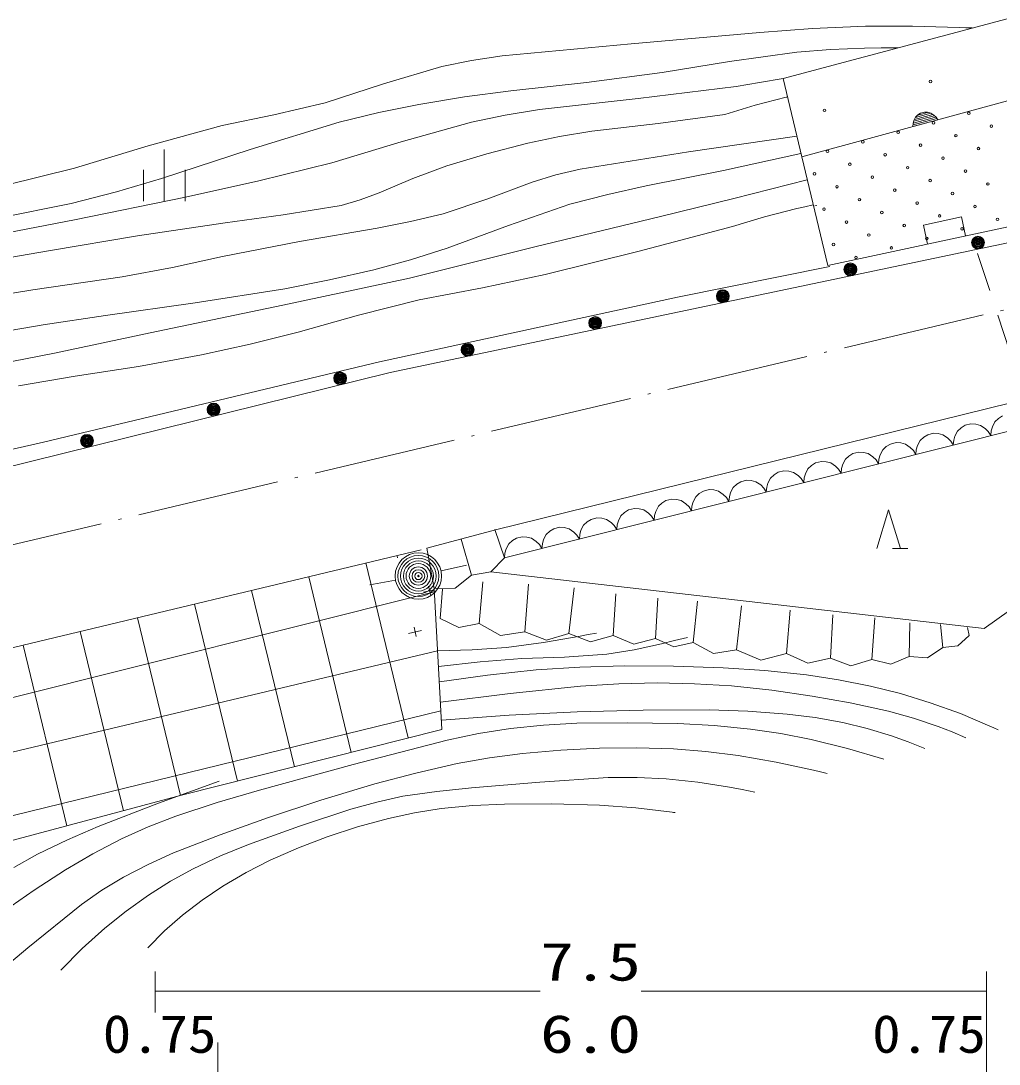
# Model space of a CAD drawing. Units: millimetres, scale not verified. Extents: x 61922 to 701922, y 6976 to 366976.
# Drawn here: x 347064 to 384844, y 234938 to 275219 of the extents above; entities that cross this region are included whole.
import ezdxf
from ezdxf.enums import TextEntityAlignment as Align

# ---------------------------------------------------------------- set-up
doc = ezdxf.new("R2010")
doc.units = ezdxf.units.MM
doc.header["$LTSCALE"] = 1000
doc.linetypes.add('USER1', pattern=[7.000001, 5.508197, -0.688525, 0.114754, -0.688525])
doc.linetypes.add('USER4', pattern=[2.5, 1.5, -1])
for name, color, linetype, lineweight in [('S-BGD', 1, 'Continuous', 13), ('S-BGD-CRST', 4, 'Continuous', 13), ('S-BMK', 3, 'USER1', 13)]:
    doc.layers.add(name, color=color, linetype=linetype, lineweight=lineweight)
doc.styles.add('ＭＳ ゴシック', font='')
doc.styles.get('ＭＳ ゴシック').set_extended_font_data('MS Gothic')

msp = doc.modelspace()

# ---------------------------------------------------------------- linework, layer by layer
at = {"layer": 'S-BGD'}
for p, q in [((376508, 272996), (395531, 278075)), ((396316, 275154), (377219, 269973)), ((370629, 274331), (375600, 274775)), ((375600, 274775), (377633, 274924)), ((377633, 274924), (379678, 275013)), ((379678, 275013), (381493, 275020)), ((381493, 275020), (383307, 274966)), ((383307, 274966), (383557, 274956)), ((383557, 274956), (383806, 274944)), ((365648, 273869), (370629, 274331)), ((374429, 273647), (377031, 274007)), ((377031, 274007), (378332, 274118)), ((378332, 274118), (379645, 274169)), ((379645, 274169), (380283, 274177)), ((380283, 274177), (380932, 274177)), ((363321, 273462), (364473, 273694)), ((364473, 273694), (365648, 273869)), ((371831, 273225), (374429, 273647)), ((361065, 272787), (363321, 273462)), ((368908, 272843), (371831, 273225)), ((358820, 272051), (361065, 272787)), ((365980, 272521), (368908, 272843)), ((374689, 272687), (375594, 272838)), ((375594, 272838), (376508, 272996)), ((377219, 269973), (376508, 272996)), ((364197, 272285), (365980, 272521)), ((370898, 272216), (374689, 272687)), ((356828, 271586), (358820, 272051)), ((360883, 271676), (362431, 271990)), ((362431, 271990), (364197, 272285)), ((367093, 271803), (370898, 272216)), ((374248, 271607), (375420, 271966)), ((375420, 271966), (376618, 272269)), ((376618, 272269), (376647, 272276)), ((376647, 272276), (376676, 272282)), ((354832, 271182), (356828, 271586)), ((359359, 271306), (360883, 271676)), ((364461, 271304), (365772, 271583)), ((365772, 271583), (367093, 271803)), ((371677, 271252), (374248, 271607)), ((382395, 271507), (381527, 271271)), ((381546, 271342), (382340, 271557)), ((381549, 271368), (381615, 271500)), ((382280, 271605), (381578, 271415)), ((381615, 271500), (381705, 271587)), ((381620, 271491), (382204, 271649)), ((381705, 271587), (381809, 271654)), ((382074, 271679), (381714, 271581)), ((381809, 271654), (381958, 271694)), ((381958, 271694), (382082, 271689)), ((382082, 271689), (382203, 271660)), ((382203, 271660), (382326, 271579)), ((382326, 271579), (382410, 271501)), ((382410, 271501), (382476, 271399)), ((351975, 270388), (354832, 271182)), ((355923, 270249), (359359, 271306)), ((361756, 270548), (364461, 271304)), ((369109, 270958), (371677, 271252)), ((382476, 271399), (381511, 271138)), ((381511, 271138), (381519, 271259)), ((381519, 271205), (382436, 271453)), ((381519, 271259), (381549, 271368)), ((366640, 270491), (367869, 270754)), ((367869, 270754), (369109, 270958)), ((377031, 270772), (372847, 270163)), ((349132, 269536), (351975, 270388)), ((359069, 269734), (361756, 270548)), ((365063, 270087), (366640, 270491)), ((352500, 269133), (355923, 270249)), ((352603, 270256), (352603, 268256)), ((363514, 269628), (365063, 270087)), ((372847, 270163), (368659, 269493)), ((374201, 269448), (377189, 270101)), ((378226, 265769), (377219, 269973)), ((346485, 268877), (349132, 269536)), ((356258, 269045), (359069, 269734)), ((362196, 269131), (363514, 269628)), ((368659, 269493), (367728, 269268)), ((350754, 268621), (352500, 269133)), ((351803, 269461), (351803, 268261)), ((353403, 269461), (353403, 268261)), ((360896, 268575), (362196, 269131)), ((367728, 269268), (366812, 268985)), ((371209, 268844), (374201, 269448)), ((374595, 268361), (377431, 269087)), ((353428, 268414), (356258, 269045)), ((366812, 268985), (365104, 268352)), ((369726, 268518), (371209, 268844)), ((349003, 268171), (350754, 268621)), ((349131, 267536), (353428, 268414)), ((359431, 268093), (360168, 268304)), ((360168, 268304), (360896, 268575)), ((365104, 268352), (363370, 267773)), ((368269, 268136), (369726, 268518)), ((371761, 267672), (374595, 268361)), ((345822, 267522), (349003, 268171)), ((357189, 267726), (359431, 268093)), ((365891, 267317), (368269, 268136)), ((375784, 267654), (377030, 267975)), ((377030, 267975), (377342, 268044)), ((377342, 268044), (377665, 268111)), ((377808, 268094), (377729, 268075)), ((344835, 266719), (349131, 267536)), ((354950, 267421), (357189, 267726)), ((362109, 267468), (360823, 267219)), ((363370, 267773), (362109, 267468)), ((366908, 266490), (371761, 267672)), ((374553, 267274), (375784, 267654)), ((387400, 267744), (378226, 265769)), ((383389, 267647), (381922, 267332)), ((383546, 266914), (383389, 267647)), ((351572, 266920), (354950, 267421)), ((360823, 267219), (357827, 266699)), ((361320, 261638), (387623, 267156)), ((363527, 266440), (365891, 267317)), ((370943, 266324), (374553, 267274)), ((381922, 267332), (382080, 266599)), ((348202, 266359), (351572, 266920)), ((357827, 266699), (354847, 266120)), ((345242, 265841), (348202, 266359)), ((362067, 265282), (366908, 266490)), ((362117, 265996), (363527, 266440)), ((367317, 265431), (370943, 266324)), ((354847, 266120), (352917, 265698)), ((360700, 265612), (362117, 265996)), ((352917, 265698), (350974, 265335)), ((358987, 265214), (360700, 265612)), ((372419, 264553), (378311, 265732)), ((350974, 265335), (347529, 264833)), ((357184, 264241), (362067, 265282)), ((357261, 264875), (358987, 265214)), ((364888, 264907), (367317, 265431)), ((347529, 264833), (344084, 264270)), ((353793, 264331), (357261, 264875)), ((362448, 264442), (364888, 264907)), ((350329, 263848), (353793, 264331)), ((352307, 263220), (357184, 264241)), ((360108, 263853), (362448, 264442)), ((360912, 262054), (372419, 264553)), ((347927, 263489), (350329, 263848)), ((357779, 263204), (360108, 263853)), ((345543, 263072), (347927, 263489)), ((348366, 262389), (352307, 263220)), ((355917, 262733), (357779, 263204)), ((354043, 262320), (355917, 262733)), ((344406, 261617), (348366, 262389)), ((351605, 261880), (354043, 262320)), ((347936, 258951), (360912, 262054)), ((349155, 261498), (351605, 261880)), ((338386, 255974), (361320, 261638)), ((346976, 261133), (349155, 261498)), ((365395, 255568), (385300, 260472)), ((384820, 259870), (384683, 259744)), ((384976, 259967), (384820, 259870)), ((365743, 254487), (385962, 259570)), ((383376, 259507), (383238, 259381)), ((383532, 259604), (383376, 259507)), ((383756, 259660), (383532, 259604)), ((383939, 259649), (383756, 259660)), ((384119, 259602), (383939, 259649)), ((384300, 259479), (384119, 259602)), ((384422, 259360), (384300, 259479)), ((384582, 259550), (384534, 259388)), ((384683, 259744), (384582, 259550)), ((381794, 259018), (381693, 258823)), ((381931, 259144), (381794, 259018)), ((382087, 259241), (381931, 259144)), ((382311, 259297), (382087, 259241)), ((382495, 259286), (382311, 259297)), ((382675, 259239), (382495, 259286)), ((382856, 259116), (382675, 259239)), ((382978, 258997), (382856, 259116)), ((383090, 259025), (383074, 258844)), ((383138, 259186), (383090, 259025)), ((383238, 259381), (383138, 259186)), ((384518, 259207), (384422, 259360)), ((384534, 259388), (384518, 259207)), ((331736, 255241), (347936, 258951)), ((380350, 258654), (380249, 258460)), ((380487, 258781), (380350, 258654)), ((380643, 258878), (380487, 258781)), ((380867, 258934), (380643, 258878)), ((381050, 258923), (380867, 258934)), ((381231, 258876), (381050, 258923)), ((381412, 258753), (381231, 258876)), ((381534, 258633), (381412, 258753)), ((381630, 258481), (381534, 258633)), ((381646, 258662), (381630, 258481)), ((381693, 258823), (381646, 258662)), ((383074, 258844), (382978, 258997)), ((377979, 258208), (377755, 258152)), ((378162, 258196), (377979, 258208)), ((378906, 258291), (378805, 258097)), ((379043, 258418), (378906, 258291)), ((379199, 258515), (379043, 258418)), ((379423, 258571), (379199, 258515)), ((379606, 258560), (379423, 258571)), ((379787, 258513), (379606, 258560)), ((379968, 258389), (379787, 258513)), ((380090, 258270), (379968, 258389)), ((380186, 258118), (380090, 258270)), ((380202, 258299), (380186, 258118)), ((380249, 258460), (380202, 258299)), ((376534, 257845), (376311, 257789)), ((376718, 257833), (376534, 257845)), ((376898, 257787), (376718, 257833)), ((377462, 257928), (377361, 257734)), ((377599, 258055), (377462, 257928)), ((377755, 258152), (377599, 258055)), ((378343, 258150), (378162, 258196)), ((378523, 258026), (378343, 258150)), ((378645, 257907), (378523, 258026)), ((378741, 257755), (378645, 257907)), ((378757, 257935), (378741, 257755)), ((378805, 258097), (378757, 257935)), ((374866, 257425), (374710, 257329)), ((375090, 257482), (374866, 257425)), ((375273, 257470), (375090, 257482)), ((375454, 257423), (375273, 257470)), ((375635, 257300), (375454, 257423)), ((376017, 257565), (375916, 257371)), ((376154, 257692), (376017, 257565)), ((376311, 257789), (376154, 257692)), ((377079, 257663), (376898, 257787)), ((377201, 257544), (377079, 257663)), ((377297, 257392), (377201, 257544)), ((377313, 257572), (377297, 257392)), ((377361, 257734), (377313, 257572)), ((373422, 257062), (373266, 256965)), ((373646, 257119), (373422, 257062)), ((373829, 257107), (373646, 257119)), ((374010, 257060), (373829, 257107)), ((374191, 256937), (374010, 257060)), ((374472, 257008), (374425, 256846)), ((374573, 257202), (374472, 257008)), ((374710, 257329), (374573, 257202)), ((375757, 257181), (375635, 257300)), ((375853, 257029), (375757, 257181)), ((375869, 257209), (375853, 257029)), ((375916, 257371), (375869, 257209)), ((371822, 256602), (371685, 256476)), ((371978, 256699), (371822, 256602)), ((372202, 256755), (371978, 256699)), ((372385, 256744), (372202, 256755)), ((372566, 256697), (372385, 256744)), ((372746, 256574), (372566, 256697)), ((373028, 256645), (372980, 256483)), ((373129, 256839), (373028, 256645)), ((373266, 256965), (373129, 256839)), ((374313, 256818), (374191, 256937)), ((374409, 256665), (374313, 256818)), ((374425, 256846), (374409, 256665)), ((370378, 256239), (370240, 256113)), ((370534, 256336), (370378, 256239)), ((370757, 256392), (370534, 256336)), ((370941, 256381), (370757, 256392)), ((371121, 256334), (370941, 256381)), ((371302, 256211), (371121, 256334)), ((371424, 256092), (371302, 256211)), ((371584, 256281), (371536, 256120)), ((371685, 256476), (371584, 256281)), ((372868, 256455), (372746, 256574)), ((372964, 256302), (372868, 256455)), ((372980, 256483), (372964, 256302)), ((380118, 254847), (380576, 256343)), ((380576, 256343), (381033, 254847)), ((368933, 255876), (368796, 255750)), ((369089, 255973), (368933, 255876)), ((369313, 256029), (369089, 255973)), ((369497, 256018), (369313, 256029)), ((369677, 255971), (369497, 256018)), ((369858, 255848), (369677, 255971)), ((369980, 255729), (369858, 255848)), ((370140, 255918), (370092, 255757)), ((370240, 256113), (370140, 255918)), ((371520, 255939), (371424, 256092)), ((371536, 256120), (371520, 255939)), ((362739, 254856), (365395, 255568)), ((365743, 254487), (365368, 255584)), ((367352, 255386), (367251, 255192)), ((367489, 255513), (367352, 255386)), ((367645, 255610), (367489, 255513)), ((367869, 255666), (367645, 255610)), ((368052, 255655), (367869, 255666)), ((368233, 255608), (368052, 255655)), ((368414, 255484), (368233, 255608)), ((368536, 255365), (368414, 255484)), ((368648, 255394), (368632, 255213)), ((368695, 255555), (368648, 255394)), ((368796, 255750), (368695, 255555)), ((370076, 255576), (369980, 255729)), ((370092, 255757), (370076, 255576)), ((364472, 253822), (364068, 255209)), ((365908, 255023), (365807, 254829)), ((366045, 255150), (365908, 255023)), ((366201, 255247), (366045, 255150)), ((366425, 255303), (366201, 255247)), ((366608, 255291), (366425, 255303)), ((366789, 255245), (366608, 255291)), ((366969, 255121), (366789, 255245)), ((367092, 255002), (366969, 255121)), ((367187, 254850), (367092, 255002)), ((367203, 255030), (367187, 254850)), ((367251, 255192), (367203, 255030)), ((368632, 255213), (368536, 255365)), ((335751, 248381), (362517, 254798)), ((363028, 253302), (362739, 254862)), ((365759, 254667), (365743, 254487)), ((365807, 254829), (365759, 254667)), ((380722, 254847), (381322, 254847)), ((362025, 247532), (360391, 254288)), ((361591, 254560), (361608, 254491)), ((363294, 253983), (364269, 254204)), ((365743, 254487), (365219, 253943)), ((364472, 253822), (363837, 253322)), ((365219, 253943), (364472, 253822)), ((365219, 253943), (384264, 251760)), ((384264, 251760), (387642, 254157)), ((359825, 246976), (358184, 253759)), ((361530, 253624), (360546, 253445)), ((362896, 253031), (362809, 253396)), ((364761, 251945), (364906, 253562)), ((366523, 251627), (366668, 253476)), ((336098, 246416), (363035, 253179)), ((357625, 246419), (355977, 253230)), ((363015, 253255), (362608, 253158)), ((363837, 253322), (363028, 253302)), ((363326, 247861), (363028, 253302)), ((363259, 252147), (363346, 253274)), ((368227, 251569), (368430, 253331)), ((369932, 251483), (370047, 253100)), ((355425, 245863), (353771, 252701)), ((371578, 251367), (371665, 252927)), ((373022, 251223), (373195, 252811)), ((374697, 250934), (374900, 252638)), ((353225, 245307), (351564, 252172)), ((376633, 250789), (376777, 252465)), ((378337, 250616), (378424, 252291)), ((379926, 250558), (380041, 252176)), ((362247, 251808), (362334, 251444)), ((363259, 252147), (363976, 251796)), ((363976, 251796), (364761, 251945)), ((364761, 251945), (365589, 251492)), ((381370, 250674), (381399, 251974)), ((382670, 251021), (382583, 251916)), ((383681, 251483), (383623, 251800)), ((351031, 244724), (349357, 251643)), ((362534, 251686), (362037, 251568)), ((365589, 251492), (366523, 251627)), ((366523, 251627), (367366, 251314)), ((367243, 251212), (368661, 251462)), ((367366, 251314), (368227, 251569)), ((368227, 251569), (369065, 251242)), ((368661, 251462), (368976, 251522)), ((368976, 251522), (369290, 251582)), ((369065, 251242), (369932, 251483)), ((369932, 251483), (370735, 251151)), ((370735, 251151), (371578, 251367)), ((371578, 251367), (372276, 251054)), ((372302, 251290), (372808, 251417)), ((383252, 251083), (383681, 251483)), ((348837, 244142), (347151, 251114)), ((364487, 250930), (365819, 251021)), ((365819, 251021), (367243, 251212)), ((370751, 250937), (371806, 251168)), ((371806, 251168), (372302, 251290)), ((372276, 251054), (373022, 251223)), ((373022, 251223), (373812, 250799)), ((382077, 250631), (382670, 251021)), ((382670, 251021), (383252, 251083)), ((336561, 244566), (363160, 250899)), ((363160, 250899), (364487, 250930)), ((364802, 250472), (366417, 250594)), ((366417, 250594), (368057, 250650)), ((368057, 250650), (369689, 250766)), ((369689, 250766), (370751, 250937)), ((373812, 250799), (374697, 250934)), ((374697, 250934), (375641, 250539)), ((375641, 250539), (376633, 250789)), ((376633, 250789), (377456, 250419)), ((377456, 250419), (378337, 250616)), ((378337, 250616), (379122, 250323)), ((379122, 250323), (379926, 250558)), ((379926, 250558), (380667, 250375)), ((380667, 250375), (381370, 250674)), ((381370, 250674), (382077, 250631)), ((363193, 250290), (364802, 250472)), ((365083, 249958), (366959, 250156)), ((366959, 250156), (368655, 250265)), ((368655, 250265), (370365, 250314)), ((370365, 250314), (372272, 250308)), ((372272, 250308), (374188, 250240)), ((374188, 250240), (375793, 250133)), ((363225, 249701), (365083, 249958)), ((375793, 250133), (377402, 249965)), ((377402, 249965), (378646, 249780)), ((378646, 249780), (379882, 249535)), ((365966, 249255), (368679, 249536)), ((368679, 249536), (370154, 249626)), ((370154, 249626), (371643, 249656)), ((371643, 249656), (373073, 249628)), ((373073, 249628), (374510, 249540)), ((374510, 249540), (376071, 249376)), ((376071, 249376), (377626, 249152)), ((379882, 249535), (381038, 249244)), ((363268, 248915), (365966, 249255)), ((377626, 249152), (379097, 248892)), ((381038, 249244), (382186, 248894)), ((337196, 242196), (363287, 248573)), ((365924, 248411), (368550, 248544)), ((368550, 248544), (371099, 248608)), ((371099, 248608), (373644, 248613)), ((373644, 248613), (375142, 248566)), ((375142, 248566), (376652, 248457)), ((379097, 248892), (380566, 248571)), ((380566, 248571), (381539, 248302)), ((382186, 248894), (383349, 248471)), ((363306, 248218), (365924, 248411)), ((376652, 248457), (377736, 248325)), ((377736, 248325), (378806, 248134)), ((378806, 248134), (379753, 247902)), ((381539, 248302), (382489, 247976)), ((383349, 248471), (384487, 247993)), ((353267, 245317), (363326, 247861)), ((364736, 247703), (365967, 247901)), ((365967, 247901), (367247, 248029)), ((367247, 248029), (368534, 248097)), ((368534, 248097), (370479, 248120)), ((370479, 248120), (372433, 248084)), ((372433, 248084), (373841, 248009)), ((373841, 248009), (375241, 247874)), ((375241, 247874), (376413, 247701)), ((379753, 247902), (380684, 247611)), ((382489, 247976), (383024, 247764)), ((383024, 247764), (383561, 247531)), ((384487, 247993), (384642, 247924)), ((384642, 247924), (384805, 247850)), ((359891, 246513), (363523, 247448)), ((363523, 247448), (364736, 247703)), ((376413, 247701), (377583, 247467)), ((377583, 247467), (378987, 247119)), ((380684, 247611), (381330, 247377)), ((381330, 247377), (381971, 247123)), ((365166, 246769), (366433, 246936)), ((366433, 246936), (367916, 247067)), ((367916, 247067), (369415, 247139)), ((369415, 247139), (370846, 247154)), ((370846, 247154), (372274, 247109)), ((372274, 247109), (373517, 247013)), ((373517, 247013), (374763, 246857)), ((378987, 247119), (380391, 246719)), ((362318, 246179), (363917, 246545)), ((363917, 246545), (365166, 246769)), ((374763, 246857), (376227, 246600)), ((376227, 246600), (377681, 246284)), ((356275, 245520), (359891, 246513)), ((360733, 245755), (362318, 246179)), ((377681, 246284), (377944, 246222)), ((377944, 246222), (378207, 246159)), ((352378, 245013), (354723, 245865)), ((358646, 245126), (360733, 245755)), ((364468, 245604), (367108, 245831)), ((367108, 245831), (369745, 245999)), ((369745, 245999), (370860, 246006)), ((370860, 246006), (371981, 245952)), ((371981, 245952), (373209, 245819)), ((373209, 245819), (374433, 245626)), ((341937, 242311), (353267, 245317)), ((354650, 245042), (356275, 245520)), ((361821, 245280), (363133, 245471)), ((363133, 245471), (364468, 245604)), ((374433, 245626), (374916, 245537)), ((374916, 245537), (375408, 245441)), ((350049, 244115), (352378, 245013)), ((353046, 244508), (354650, 245042)), ((356589, 244443), (358646, 245126)), ((359811, 244779), (360810, 245059)), ((360810, 245059), (361821, 245280)), ((363296, 244809), (364518, 244921)), ((364518, 244921), (365746, 244974)), ((365746, 244974), (367576, 244983)), ((367576, 244983), (369414, 244931)), ((369414, 244931), (370815, 244829)), ((351984, 244097), (353046, 244508)), ((357820, 244129), (359811, 244779)), ((361266, 244428), (362270, 244647)), ((362270, 244647), (363296, 244809)), ((370815, 244829), (372220, 244667)), ((372220, 244667), (372270, 244660)), ((372270, 244660), (372329, 244652)), ((348864, 243604), (350049, 244115)), ((354767, 243796), (356589, 244443)), ((355851, 243421), (357820, 244129)), ((358896, 243716), (360069, 244100)), ((360069, 244100), (361266, 244428)), ((350946, 243631), (351984, 244097)), ((352962, 243091), (354767, 243796)), ((357785, 243290), (358896, 243716)), ((347704, 243039), (348864, 243604)), ((349848, 243058), (350946, 243631)), ((354770, 242979), (355851, 243421)), ((346794, 242532), (347704, 243039)), ((348785, 242435), (349848, 243058)), ((351977, 242648), (352962, 243091)), ((353724, 242485), (354770, 242979)), ((356698, 242809), (357785, 243290)), ((351022, 242153), (351977, 242648)), ((355764, 242333), (356698, 242809)), ((347572, 241656), (348785, 242435)), ((350197, 241653), (351022, 242153)), ((352840, 242000), (353724, 242485)), ((354865, 241807), (355764, 242333)), ((351993, 241466), (352840, 242000)), ((354066, 241272), (354865, 241807)), ((346394, 240828), (347572, 241656)), ((349404, 241101), (350197, 241653)), ((351128, 240848), (351993, 241466)), ((347329, 239430), (349404, 241101)), ((353311, 240694), (354066, 241272)), ((350308, 240188), (351128, 240848)), ((352613, 240081), (353311, 240694)), ((349433, 239398), (350308, 240188)), ((351967, 239433), (352613, 240081)), ((345308, 237726), (347329, 239430)), ((348610, 238573), (349433, 239398))]:
    msp.add_line(p, q, dxfattribs=at)
at = {"layer": 'S-BGD', "linetype": 'USER4'}
msp.add_line((384012, 266236), (385837, 260668), dxfattribs=at)
at = {"layer": 'S-BGD'}
for centre, radius in [((382194, 272877), 49.8), ((378099, 271766), 49.8), ((383675, 271652), 49.8), ((382310, 271284), 49.8), ((384542, 271153), 49.8), ((380944, 270917), 49.8), ((383176, 270785), 49.8), ((379579, 270549), 49.8), ((381811, 270418), 49.8), ((384043, 270287), 49.8), ((378213, 270181), 49.8), ((380445, 270050), 49.8), ((382678, 269919), 49.8), ((379080, 269682), 49.8), ((381312, 269551), 49.8), ((377714, 269314), 49.8), ((379946, 269183), 49.8), ((382179, 269052), 49.8), ((383544, 269420), 49.8), ((378581, 268815), 49.8), ((380813, 268684), 49.8), ((384411, 268921), 49.8), ((379448, 268317), 49.8), ((383045, 268553), 49.8), ((378082, 267949), 49.8), ((380314, 267818), 49.8), ((381680, 268185), 49.8), ((383912, 268054), 49.8), ((378949, 267450), 49.8), ((382546, 267687), 49.8), ((384779, 267555), 49.8), ((381181, 267319), 49.8), ((383413, 267188), 49.8), ((379815, 266951), 49.8), ((382048, 266820), 49.8), ((384028, 266656), 249), ((384028, 266656), 220), ((384028, 266656), 191), ((384028, 266656), 161), ((384028, 266656), 132), ((384028, 266656), 97.5), ((384028, 266656), 67.5), ((384028, 266656), 38.8), ((384028, 266656), 7.5), ((378450, 266583), 49.8), ((380682, 266452), 49.8), ((379100, 265622), 249), ((379316, 266084), 49.8), ((379100, 265622), 220), ((379100, 265622), 191), ((379100, 265622), 161), ((379100, 265622), 132), ((379100, 265622), 97.5), ((379100, 265622), 67.5), ((379100, 265622), 38.8), ((379100, 265622), 7.5), ((374172, 264588), 249), ((374172, 264588), 220), ((374172, 264588), 191), ((374172, 264588), 161), ((374172, 264588), 132), ((374172, 264588), 97.5), ((374172, 264588), 67.5), ((374172, 264588), 38.8), ((374172, 264588), 7.5), ((369244, 263554), 249), ((369244, 263554), 220), ((369244, 263554), 191), ((369244, 263554), 161), ((369244, 263554), 132), ((369244, 263554), 97.5), ((369244, 263554), 67.5), ((369244, 263554), 38.8), ((369244, 263554), 7.5), ((364316, 262520), 249), ((364316, 262520), 220), ((364316, 262520), 191), ((364316, 262520), 161), ((364316, 262520), 132), ((364316, 262520), 97.5), ((364316, 262520), 67.5), ((364316, 262520), 38.8), ((364316, 262520), 7.5), ((359394, 261418), 249), ((359394, 261418), 220), ((359394, 261418), 191), ((359394, 261418), 161), ((359394, 261418), 132), ((359394, 261418), 97.5), ((359394, 261418), 67.5), ((359394, 261418), 38.8), ((359394, 261418), 7.5), ((354506, 260211), 249), ((354506, 260211), 220), ((354506, 260211), 191), ((354506, 260211), 161), ((354506, 260211), 132), ((354506, 260211), 97.5), ((354506, 260211), 67.5), ((354506, 260211), 38.8), ((354506, 260211), 7.5), ((349618, 259004), 249), ((349618, 259004), 220), ((349618, 259004), 191), ((349618, 259004), 161), ((349618, 259004), 132), ((349618, 259004), 97.5), ((349618, 259004), 67.5), ((349618, 259004), 38.8), ((349618, 259004), 7.5), ((362416, 253785), 896), ((362416, 253785), 792), ((362416, 253785), 688), ((362416, 253785), 580), ((362416, 253785), 477), ((362416, 253785), 351), ((362416, 253785), 243), ((362416, 253785), 140), ((362416, 253785), 27)]:
    msp.add_circle(centre, radius, dxfattribs=at)
at = {"layer": 'S-BGD-CRST'}
for p, q in [((352248, 236937), (352248, 238519)), ((384356, 227158), (384356, 238519)), ((352248, 237760), (367120, 237760)), ((371020, 237760), (384356, 237760)), ((354667, 227158), (354667, 235777))]:
    msp.add_line(p, q, dxfattribs=at)
at = {"layer": 'S-BMK'}
msp.add_line((344808, 254534), (388958, 264987), dxfattribs=at)

# ---------------------------------------------------------------- texts
at = {"layer": 'S-BGD-CRST', "style": 'ＭＳ ゴシック'}
for s, width, p in [('7.5', 1.3, (367120, 237723)), ('0.75', 1.1, (350228, 234937)), ('6.0', 1.3, (367120, 234937)), ('0.75', 1.1, (379943, 234937))]:
    msp.add_text(s, height=1466, dxfattribs=dict(at, width=width)).set_placement(p, align=Align.BOTTOM_LEFT)

doc.saveas('drawing.dxf')
